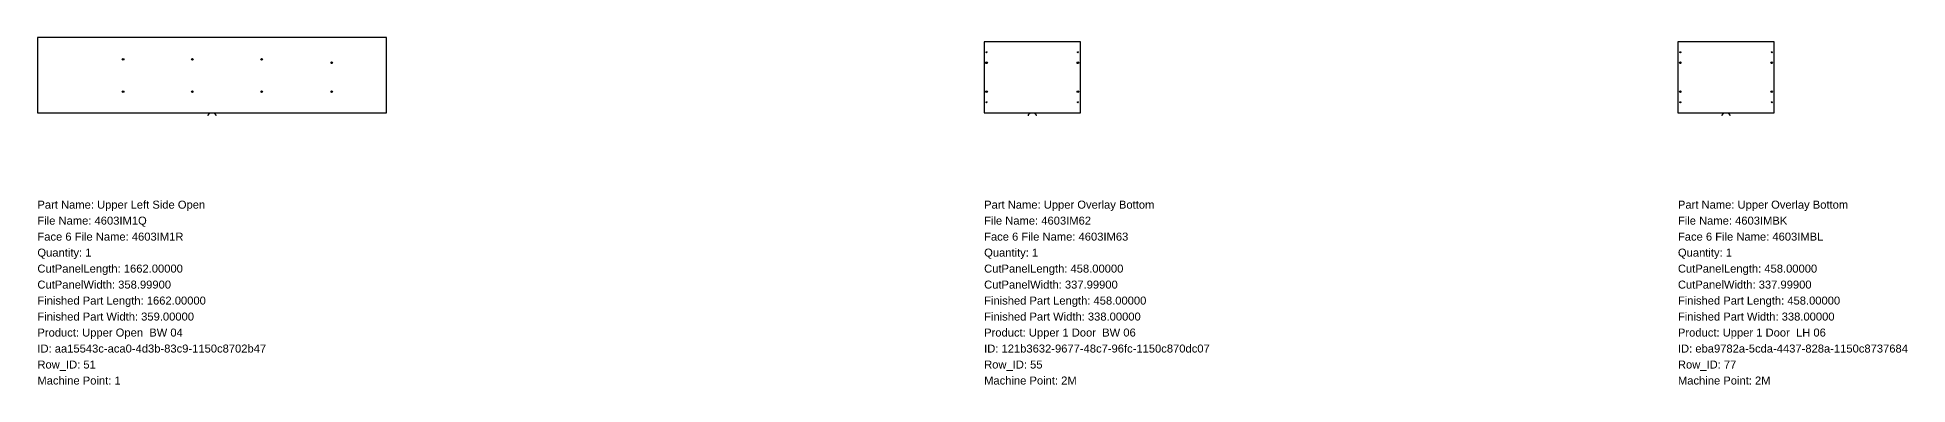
# Model space of a CAD drawing. Header units: inches. Extents: x 0 to 159254, y -1296 to 458.
# Drawn here: x 51705 to 60608, y -1296 to 359 of the extents above; entities that cross this region are included whole.
import ezdxf

# ---------------------------------------------------------------- set-up
doc = ezdxf.new("R2010")
doc.units = ezdxf.units.IN
doc.header["$MEASUREMENT"] = 0
for name, color, linetype in [('BORDER_Z23P0RT1001', 7, 'Continuous'), ('NESTTEXT', 1, 'Continuous'), ('VBORE_Z12P0', 3, 'Continuous'), ('VBORE_Z23P0', 3, 'Continuous')]:
    doc.layers.add(name, color=color, linetype=linetype)
doc.styles.get("Standard").update_dxf_attribs({"font": 'arial.ttf'})

msp = doc.modelspace()

# ---------------------------------------------------------------- linework, layer by layer
at = {"layer": 'BORDER_Z23P0RT1001', "color": 2}
for points in [[(52518.022, -15, -0.414213562), (52533.022, 0), (53367.197, 0), (53367.197, 358.999), (51705.197, 358.999), (51705.197, 0), (52539.372, 0, -0.414213562), (52554.372, -15)], [(56422.822, -15, -0.414213562), (56437.822, 0), (56669.997, 0), (56669.997, 337.999), (56211.997, 337.999), (56211.997, 0), (56444.172, 0, -0.414213562), (56459.172, -15)], [(59725.622, -15, -0.414213562), (59740.622, 0), (59972.797, 0), (59972.797, 337.999), (59514.797, 337.999), (59514.797, 0), (59746.972, 0, -0.414213562), (59761.972, -15)]]:
    msp.add_lwpolyline(points, format="xyb", dxfattribs=at)
at = {"layer": 'VBORE_Z12P0', "color": 3}
for centre in [(52113.197, 253.999), (52442.8637, 253.999), (52772.5303, 253.999), (53105.697, 237.999), (56223.497, 237.999), (56658.497, 237.999), (59526.297, 237.999), (59961.297, 237.999), (52113.197, 99.999), (52442.8637, 99.999), (52772.5303, 99.999), (53105.697, 99.999), (56223.497, 99.999), (56658.497, 99.999), (59526.297, 99.999), (59961.297, 99.999)]:
    msp.add_circle(centre, 4, dxfattribs=at)
at = {"layer": 'VBORE_Z23P0', "color": 3}
for centre in [(56223.497, 287.999), (56658.497, 287.999), (59526.297, 287.999), (59961.297, 287.999), (56223.497, 49.999), (56658.497, 49.999), (59526.297, 49.999), (59961.297, 49.999)]:
    msp.add_circle(centre, 2.5, dxfattribs=at)

# ---------------------------------------------------------------- texts
at = {"layer": 'NESTTEXT', "color": 1}
for s, p in [('Part Name: Upper Left Side Open', (51705.197, -457.2)), ('Part Name: Upper Overlay Bottom', (56211.997, -457.2)), ('Part Name: Upper Overlay Bottom', (59514.797, -457.2)), ('File Name: 4603IM1Q', (51705.197, -533.4)), ('File Name: 4603IM62', (56211.997, -533.4)), ('File Name: 4603IMBK', (59514.797, -533.4)), ('Face 6 File Name: 4603IM1R', (51705.197, -609.6)), ('Face 6 File Name: 4603IM63', (56211.997, -609.6)), ('Face 6 File Name: 4603IMBL', (59514.797, -609.6)), ('Quantity: 1', (51705.197, -685.8)), ('Quantity: 1', (56211.997, -685.8)), ('Quantity: 1', (59514.797, -685.8)), ('CutPanelLength: 1662.00000', (51705.197, -762)), ('CutPanelWidth: 358.99900', (51705.197, -838.2)), ('CutPanelLength: 458.00000', (56211.997, -762)), ('CutPanelWidth: 337.99900', (56211.997, -838.2)), ('CutPanelLength: 458.00000', (59514.797, -762)), ('CutPanelWidth: 337.99900', (59514.797, -838.2)), ('Finished Part Length: 1662.00000', (51705.197, -914.4)), ('Finished Part Length: 458.00000', (56211.997, -914.4)), ('Finished Part Length: 458.00000', (59514.797, -914.4)), ('Finished Part Width: 359.00000', (51705.197, -990.6)), ('Finished Part Width: 338.00000', (56211.997, -990.6)), ('Finished Part Width: 338.00000', (59514.797, -990.6)), ('Product: Upper Open  BW 04', (51705.197, -1066.8)), ('Product: Upper 1 Door  BW 06', (56211.997, -1066.8)), ('Product: Upper 1 Door  LH 06', (59514.797, -1066.8)), ('ID: aa15543c-aca0-4d3b-83c9-1150c8702b47', (51705.197, -1143)), ('ID: 121b3632-9677-48c7-96fc-1150c870dc07', (56211.997, -1143)), ('ID: eba9782a-5cda-4437-828a-1150c8737684', (59514.797, -1143)), ('Row_ID: 51', (51705.197, -1219.2)), ('Row_ID: 55', (56211.997, -1219.2)), ('Row_ID: 77', (59514.797, -1219.2)), ('Machine Point: 1', (51705.197, -1295.4)), ('Machine Point: 2M', (56211.997, -1295.4)), ('Machine Point: 2M', (59514.797, -1295.4))]:
    msp.add_text(s, height=38.1, dxfattribs=at).set_placement(p)

doc.saveas('drawing.dxf')
